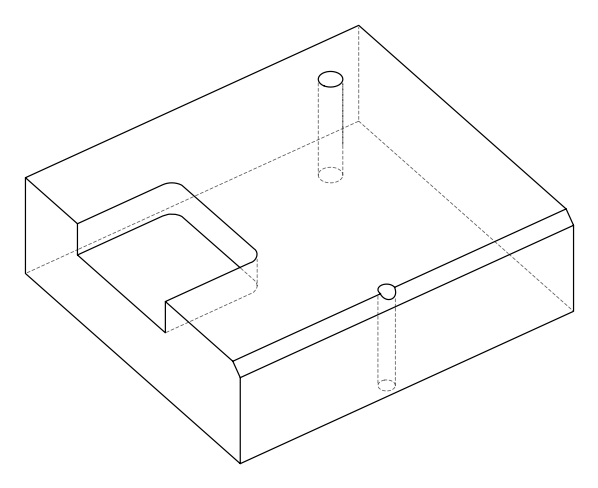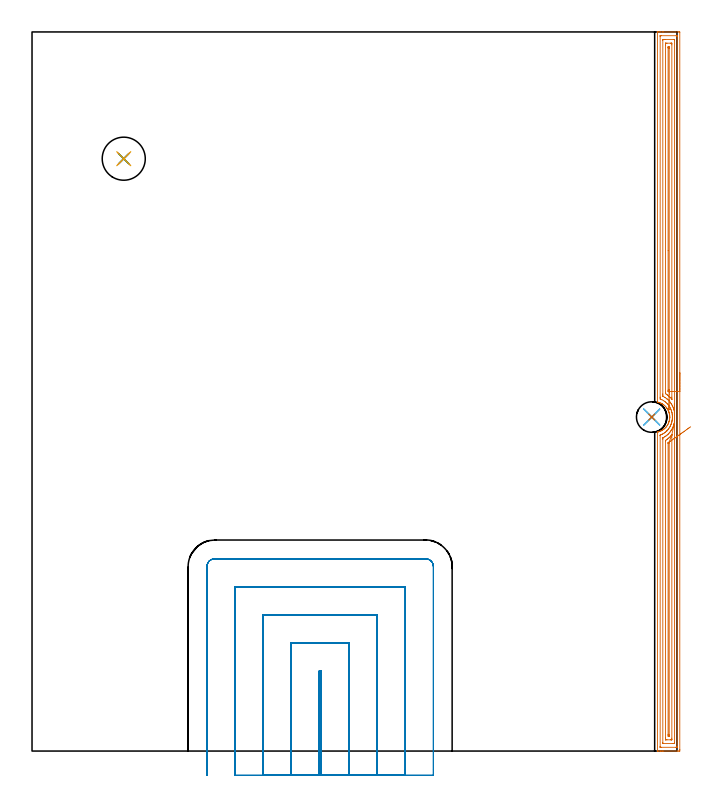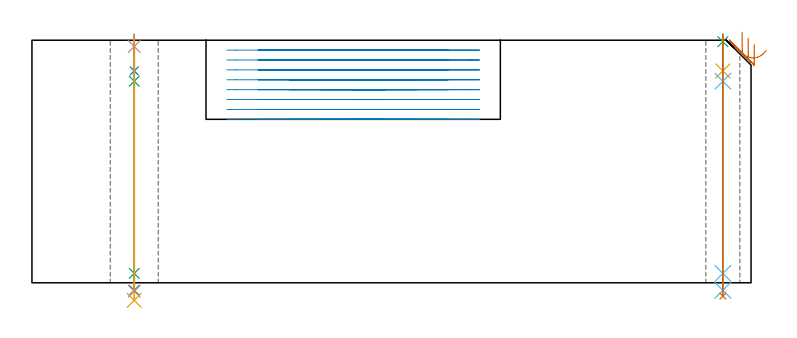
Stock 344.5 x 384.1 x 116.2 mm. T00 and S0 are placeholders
(PLAN: 11 operations, 9 tool changes, 45.2 min)
(1 AREA_MILL | FG_CHAMFER_SURFACE | UGT0205_001 | 15.45 min | 27200 mm3)
(2 MILL_SLOT | SLOT_PARTIAL_RECTANGULAR | UGT0201_094 | Follow Part, ap 5, ae 75% | 26.87 min | 599030 mm3)
(3 SPOT_DRILL | STEP1HOLE | NXT0321_9005460120000 | 0.03 min | 19 mm3)
(4 SPOT_DRILL_1 | STEP1HOLE_1 | NXT0321_9005460120000 | 0.05 min | 186 mm3)
(5 DRILL_BLIND_HOLE_INTO_CENTER | STEP1HOLE | NXT0301_069 | 0.07 min | 982 mm3)
(6 GUN_DRILL_THROUGH_HOLE | STEP1HOLE | UGT0307_006 | 0.57 min | 6493 mm3)
(7 DRILL_TO_ENLARGE_THROUGH_HOLE | STEP1HOLE | UGT0301_287 | 0.5 min | 16522 mm3)
(8 DRILL_BLIND_HOLE_INTO_CENTER_1 | STEP1HOLE_1 | NXT0301_069 | 0.07 min | 875 mm3)
(9 GUN_DRILL_THROUGH_HOLE_1 | STEP1HOLE_1 | UGT0307_006 | 0.56 min | 6486 mm3)
(10 DRILL_TO_ENLARGE_THROUGH_HOLE_1 | STEP1HOLE_1 | NXT0301_104 | 0.49 min | 10287 mm3)
(11 DRILL_TO_ENLARGE_THROUGH_HOLE_2 | STEP1HOLE_1 | UGT0301_055 | 0.51 min | 30374 mm3)
(TOOL UGT0205_001 | Chamfer Mill 20 x 3 x 45 deg. | D20 FL50 Z2)
(TOOL UGT0201_094 | End mill 20 mm | D20 FL38 Z4)
(TOOL NXT0321_9005460120000 | NC Spot Drill, 142deg, 12mm, Carbide, Uncoated | D12 PA142 FL30 Z2)
(TOOL NXT0301_069 | Carbide Drill 9.8mm [860.1-0980-029A1-MM 2214] | D9.8 PA140 FL47 Z2)
(TOOL UGT0307_006 | Gun Drill 9 mm | D9 PA130 FL24 Z1)
(TOOL UGT0301_287 | Twist Drill 16.3 mm | D16.3 PA118 FL125 Z2)
(TOOL NXT0301_104 | Carbide Drill 14mm [860.1-1400-112A1-MM 2214] | D14 PA140 FL123 Z2)
(TOOL UGT0301_055 | Twist Drill 23 mm | D23 PA118 FL155 Z2)
(OP 1 AREA_MILL)
G17 G21 G94 G90
T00 M6
G54
G17 G0 G90 X346. Y202.05 S1061 M3
G43 Z126.2 H0
Z114.3
G94 G1 Y202.012 Z113.428 F250.
Y201.898 Z112.564
Y201.709 Z111.712
Y201.447 Z110.88
Y201.113 Z110.074
Y200.71 Z109.3
Y200.242 Z108.564
Y199.71 Z107.872
Y199.121 Z107.229
Y198.478 Z106.64
Y197.786 Z106.108
Y197.05 Z105.64
Y196.276 Z105.237
Y195.47 Z104.903
Y194.638 Z104.641
Y193.787 Z104.452
Y192.922 Z104.338
Y192.05 Z104.3
Y0.9
X345.999 Y0.606 Z104.301
X345.993 Y0.014 Z104.304
X345.992 Y0.007 Z104.306
X345.402 Y0.003 Z104.896
X344.796 Y0. Z105.501
X337.374 Z112.92
X336.802 Z113.495
X336.482 Z113.814
X335.91 Z114.386
X335.59 Z114.705
X334.529 Z115.77
X334.155 Z116.137
X334.111 Z116.18
X334.102 Y0.007 Z116.188
X334.1 Y0.16 Z116.2
Y170.184
X334.103 Y170.4 Z116.189
X334.272 Y170.447 Z116.024
X334.477 Y170.498 Z115.821
X334.547 Y170.517 Z115.752
X334.698 Y170.557 Z115.6
X334.837 Y170.593 Z115.462
X334.947 Y170.63 Z115.352
X335.002 Y170.648 Z115.297
X335.144 Y170.7 Z115.153
X335.448 Y170.812 Z114.851
X335.889 Y170.997 Z114.411
X336.049 Y171.076 Z114.251
X336.337 Y171.219 Z113.962
X336.775 Y171.465 Z113.523
X336.812 Y171.487 Z113.486
X336.928 Y171.568 Z113.369
X337.242 Y171.784 Z113.056
X337.486 Y171.968 Z112.811
X337.663 Y172.101 Z112.636
X337.82 Y172.235 Z112.479
X337.992 Y172.381 Z112.308
X338.274 Y172.657 Z112.022
X338.354 Y172.739 Z111.945
X338.47 Y172.861 Z111.829
X338.549 Y172.945 Z111.749
X338.563 Y172.961 Z111.734
X338.832 Y173.275 Z111.468
X339.143 Y173.696 Z111.156
X339.437 Y174.126 Z110.863
X339.464 Y174.169 Z110.836
X339.596 Y174.41 Z110.704
X339.705 Y174.613 Z110.592
X339.927 Y175.063 Z110.371
X340.05 Y175.364 Z110.248
X340.108 Y175.508 Z110.187
X340.268 Y175.957 Z110.025
X340.277 Y175.985 Z110.016
X340.323 Y176.125 Z109.975
X340.344 Y176.202 Z109.956
X340.347 Y176.217 Z109.952
X340.379 Y176.343 Z109.919
X340.399 Y176.431 Z109.894
X340.413 Y176.487 Z109.88
X340.494 Y176.851 Z109.803
X340.567 Y177.298 Z109.732
X340.57 Y177.321 Z109.73
X340.614 Y177.746 Z109.681
X340.622 Y177.938 Z109.668
X340.63 Y178.054 Z109.663
X340.636 Y178.192 Z109.654
Y178.206 Z109.653
X340.635 Y178.216 Z109.651
X340.636 Y178.346 Z109.655
X340.634 Y178.64 Z109.653
X340.631 Y178.712 Z109.659
Y178.714
X340.609 Y179.087 Z109.681
X340.606 Y179.109 Z109.683
X340.602 Y179.141 Z109.686
X340.596 Y179.205 Z109.695
X340.562 Y179.534 Z109.734
X340.512 Y179.833 Z109.785
X340.487 Y179.982 Z109.81
X340.482 Y180.001 Z109.814
X340.458 Y180.116 Z109.841
X340.387 Y180.428 Z109.909
X340.382 Y180.447 Z109.914
X340.347 Y180.583 Z109.951
X340.323 Y180.675 Z109.975
X340.216 Y181. Z110.08
X340.146 Y181.196 Z110.151
X340.1 Y181.322 Z110.197
X339.908 Y181.776 Z110.392
X339.753 Y182.094 Z110.545
X339.693 Y182.216 Z110.604
X339.436 Y182.672 Z110.862
X339.295 Y182.894 Z111.004
X339.146 Y183.11 Z111.153
X339.102 Y183.167 Z111.197
X338.854 Y183.489 Z111.444
X338.549 Y183.857 Z111.749
X338.412 Y184.004 Z111.885
X338.398 Y184.017 Z111.899
X338.044 Y184.361 Z112.254
X337.662 Y184.7 Z112.636
X337.416 Y184.898 Z112.884
X337.111 Y185.113 Z113.189
X337.099 Y185.121 Z113.2
X336.928 Y185.231 Z113.368
X336.776 Y185.331 Z113.523
X336.732 Y185.356 Z113.568
X336.695 Y185.377 Z113.605
X336.482 Y185.498 Z113.813
X336.354 Y185.571 Z113.94
X336.19 Y185.656 Z114.105
X336.036 Y185.736 Z114.261
X335.929 Y185.792 Z114.37
X335.448 Y185.988 Z114.851
X335.3 Y186.041 Z114.999
X335.144 Y186.096 Z115.152
X335.001 Y186.148 Z115.296
X334.56 Y186.277 Z115.739
X334.211 Y186.37 Z116.086
X334.105 Y186.4 Z116.191
X334.1 Y186.695 Z116.2
Y383.94
X334.103 Y384.09 Z116.188
X334.152 Y384.092 Z116.14
X334.529 Y384.1 Z115.77
X334.951 Z115.349
X335.59 Z114.705
X336.802 Z113.495
X337.374 Z112.92
X345.402 Z104.896
X345.69 Y384.098 Z104.607
X345.992 Y384.09 Z104.306
X345.999 Y383.788 Z104.299
X346. Y192.05 Z104.3
X344.586 Z105.714
Y2.315
X344.584 Y2.239 Z105.716
X344.58 Y2.087 Z105.72
X344.576 Y2.009 Z105.724
X344.558 Y2.007 Z105.742
X344.51 Y2.004 Z105.79
X344.008 Y2. Z106.292
X335.981 Z114.319
X335.59 Y2.004 Z114.71
X335.535 Y2.007 Z114.765
X335.524 Y2.009 Z114.776
X335.521 Y2.062 Z114.779
X335.517 Y2.163 Z114.783
X335.515 Y2.315 Z114.785
X335.514 Y2.391 Z114.786
X335.515 Y168.474 Z114.785
X335.516 Y168.55 Z114.784
X335.521 Y168.702 Z114.779
X335.527 Y168.765 Z114.773
X335.544 Y168.774 Z114.756
X335.59 Y168.795 Z114.71
X335.939 Y168.942 Z114.361
X336.482 Y169.177 Z113.818
X336.561 Y169.213 Z113.739
X336.719 Y169.291 Z113.581
X337.139 Y169.526 Z113.161
X337.374 Y169.663 Z112.926
X337.684 Y169.874 Z112.616
X338.124 Y170.183 Z112.176
X338.205 Y170.245 Z112.095
X338.266 Y170.295 Z112.034
X338.69 Y170.652 Z111.61
X339.142 Y171.076 Z111.158
X339.15 Y171.084 Z111.15
X339.158 Y171.093 Z111.142
X339.57 Y171.556 Z110.73
X339.902 Y171.968 Z110.398
X340.05 Y172.166 Z110.25
X340.335 Y172.576 Z109.965
X340.525 Y172.861 Z109.776
X340.674 Y173.129 Z109.626
X340.942 Y173.627 Z109.358
X340.984 Y173.711 Z109.316
X341.004 Y173.753 Z109.296
X341.255 Y174.333 Z109.045
X341.379 Y174.646 Z108.921
X341.45 Y174.838 Z108.85
X341.499 Y174.981 Z108.801
X341.674 Y175.539 Z108.626
X341.694 Y175.609 Z108.606
X341.708 Y175.664 Z108.592
X341.834 Y176.206 Z108.466
X341.87 Y176.395 Z108.43
X341.876 Y176.431 Z108.424
X341.978 Y177.179 Z108.322
X341.994 Y177.324 Z108.306
X342.042 Y178.007 Z108.258
X342.049 Y178.216 Z108.251
X342.037 Y178.905 Z108.263
X342.025 Y179.109 Z108.275
X341.95 Y179.885 Z108.35
X341.933 Y180.001 Z108.367
X341.834 Y180.589 Z108.466
X341.767 Y180.894 Z108.533
X341.758 Y180.931 Z108.542
X341.651 Y181.336 Z108.649
X341.557 Y181.648 Z108.743
X341.512 Y181.786 Z108.788
X341.333 Y182.287 Z108.967
X341.167 Y182.679 Z109.133
X340.942 Y183.163 Z109.358
X340.73 Y183.571 Z109.57
X340.453 Y184.06 Z109.847
X340.178 Y184.464 Z110.122
X340.05 Y184.639 Z110.25
X339.476 Y185.356 Z110.824
X339.158 Y185.695 Z111.142
X338.566 Y186.249 Z111.734
X338.266 Y186.504 Z112.034
X337.906 Y186.775 Z112.394
X337.377 Y187.141 Z112.923
X337.368 Y187.147 Z112.932
X336.482 Y187.625 Z113.818
X336.162 Y187.768 Z114.138
X335.642 Y187.982 Z114.658
X335.59 Y188.004 Z114.71
X335.521 Y188.034 Z114.779
X335.519 Y188.105 Z114.781
X335.515 Y188.926 Z114.785
X335.514 Y189.002 Z114.786
X335.515 Y381.784 Z114.785
X335.516 Y381.861 Z114.784
X335.52 Y382.013 Z114.78
X335.524 Y382.091 Z114.776
X335.542 Y382.093 Z114.758
X335.59 Y382.096 Z114.71
X336.092 Y382.1 Z114.208
X344.119 Z106.181
X344.51 Y382.096 Z105.79
X344.565 Y382.093 Z105.735
X344.576 Y382.091 Z105.724
X344.579 Y382.038 Z105.721
X344.583 Y381.937 Z105.717
X344.585 Y381.785 Z105.715
X344.586 Y381.709 Z105.714
Y192.05
X343.172 Z107.128
X343.171 Y182.233 Z107.129
Y181.786
X343.168 Y181.366 Z107.132
X343.166 Y181.346 Z107.134
X343.16 Y181.327 Z107.14
X343.153 Y181.346 Z107.147
X343.146 Y181.366 Z107.154
X343.039 Y181.786 Z107.261
X342.94 Y182.16 Z107.36
X342.812 Y182.592 Z107.488
X342.783 Y182.679 Z107.517
X342.726 Y182.837 Z107.574
X342.437 Y183.571 Z107.863
X342.208 Y184.089 Z108.092
X342.021 Y184.464 Z108.279
X341.834 Y184.821 Z108.466
X341.524 Y185.356 Z108.776
X341.293 Y185.706 Z109.007
X340.942 Y186.202 Z109.358
X340.907 Y186.249 Z109.393
X340.771 Y186.42 Z109.529
X340.158 Y187.141 Z110.142
X340.106 Y187.197 Z110.194
X340.05 Y187.253 Z110.25
X339.22 Y188.034 Z111.08
X339.158 Y188.087 Z111.142
X338.854 Y188.338 Z111.446
X338.266 Y188.749 Z112.034
X338.004 Y188.926 Z112.296
X337.374 Y189.292 Z112.926
X337.037 Y189.487 Z113.263
X336.935 Y189.557 Z113.365
X336.932 Y189.67 Z113.368
X336.931 Y189.819 Z113.369
X336.929 Y190.264 Z113.371
X336.928 Y190.711 Z113.372
X336.929 Y379.477 Z113.371
X336.931 Y379.924 Z113.369
X336.933 Y380.035 Z113.367
X336.935 Y380.082 Z113.365
X337.022 Y380.09 Z113.278
X337.2 Y380.098 Z113.1
X337.374 Y380.099 Z112.926
X338.09 Y380.1 Z112.21
X342.902 Y380.099 Z107.398
X343.02 Y380.097 Z107.28
X343.113 Y380.093 Z107.187
X343.165 Y380.088 Z107.135
X343.166 Y380.071 Z107.134
X343.169 Y379.924 Z107.131
X343.171 Y379.478 Z107.129
X343.172 Y192.05 Z107.128
X341.757 Z108.543
Y189.003
Y188.111
X341.756 Y188.034 Z108.544
X341.753 Y187.925 Z108.547
X341.751 Y187.885 Z108.549
X341.737 Y187.894 Z108.563
X341.704 Y187.929 Z108.596
X341.61 Y188.034 Z108.69
X340.942 Y188.802 Z109.358
X340.823 Y188.926 Z109.477
X340.05 Y189.648 Z110.25
X339.86 Y189.819 Z110.44
X339.472 Y190.127 Z110.828
X339.158 Y190.353 Z111.142
X338.653 Y190.711 Z111.647
X338.35 Y190.922 Z111.95
X338.343 Y191.604 Z111.957
Y377.246
X338.347 Y378.057 Z111.953
X338.349 Y378.082 Z111.951
X338.36 Y378.09 Z111.94
X338.412 Y378.094 Z111.888
X338.518 Y378.098 Z111.782
X338.731 Y378.099 Z111.569
X339.158 Y378.1 Z111.142
X340.942 Z109.358
X341.386 Z108.914
X341.589 Y378.098 Z108.711
X341.69 Y378.094 Z108.61
X341.739 Y378.09 Z108.561
X341.751 Y378.084 Z108.549
X341.757 Y377.246 Z108.543
Y192.05
X340.338 Y192.071 Z109.962
X340.336 Y191.91 Z109.964
X340.324 Y191.765 Z109.976
X339.828 Y192.127 Z110.472
X339.787 Y192.16 Z110.513
X339.769 Y192.177 Z110.531
X339.764 Y192.204 Z110.536
X339.76 Y192.496 Z110.54
X339.758 Y192.789 Z110.542
X339.757 Y267.286 Z110.543
Y375.461
X339.758 Y375.753 Z110.542
X339.762 Y376.047 Z110.538
X339.764 Y376.081 Z110.536
X339.773 Y376.09 Z110.527
X339.811 Y376.094 Z110.489
X339.89 Y376.097 Z110.41
X340.05 Y376.098 Z110.25
X340.311 Y376.092 Z109.989
X340.337 Y376.081 Z109.963
X340.339 Y376.065 Z109.961
X340.342 Y375.461 Z109.958
X340.343 Y375.168 Z109.957
Y193.096
X340.342 Y192.496 Z109.958
X340.34 Y192.206 Z109.96
X340.338 Y192.071 Z109.962
X340.326 Y191.2 Z110.012
X340.313 Y190.337 Z110.139
X340.301 Y189.488 Z110.34
X340.289 Y188.66 Z110.614
X340.278 Y187.859 Z110.959
X340.267 Y187.091 Z111.373
X340.256 Y186.362 Z111.853
X340.246 Y185.678 Z112.394
X340.237 Y185.043 Z112.992
X340.229 Y184.463 Z113.644
X340.221 Y183.942 Z114.344
X340.214 Y183.484 Z115.086
X340.209 Y183.093 Z115.866
X340.204 Y182.77 Z116.676
X340.201 Y182.52 Z117.512
X340.198 Y182.344 Z118.366
X340.197 Y182.242 Z119.233
X340.196 Y182.217 Z120.105
G0 X343.112 Y185.481 Z117.188
G1 X343.113 Y185.448 Z116.316
Y185.339 Z115.45
X343.114 Y185.155 Z114.598
X343.116 Y184.898 Z113.764
X343.118 Y184.568 Z112.956
X343.12 Y184.17 Z112.18
X343.123 Y183.705 Z111.442
X343.126 Y183.178 Z110.747
X343.129 Y182.593 Z110.1
X343.133 Y181.953 Z109.507
X343.136 Y181.264 Z108.972
X343.141 Y180.531 Z108.499
X343.145 Y179.759 Z108.092
X343.15 Y178.955 Z107.753
X343.154 Y178.125 Z107.486
X343.159 Y177.274 Z107.293
X343.164 Y176.41 Z107.174
X343.169 Y175.539 Z107.131
X343.171 Y175.171 Z107.129
Y175.093
Y4.623
X343.169 Y4.176 Z107.131
X343.167 Y4.065 Z107.133
X343.165 Y4.018 Z107.135
X343.078 Y4.01 Z107.222
X342.9 Y4.002 Z107.4
X342.726 Y4.001 Z107.574
X342.01 Y4. Z108.29
X337.198 Y4.001 Z113.102
X337.081 Y4.003 Z113.219
X336.987 Y4.007 Z113.313
X336.935 Y4.012 Z113.365
X336.934 Y4.029 Z113.366
X336.931 Y4.176 Z113.369
X336.929 Y4.622 Z113.371
Y166.613
X336.93 Y167.057 Z113.37
X336.933 Y167.208 Z113.367
X336.935 Y167.256 Z113.365
X336.957 Y167.277 Z113.343
X337.023 Y167.314 Z113.277
X337.381 Y167.506 Z112.919
X337.942 Y167.831 Z112.358
X338.266 Y168.049 Z112.034
X338.472 Y168.192 Z111.828
X338.759 Y168.398 Z111.541
X338.983 Y168.574 Z111.317
X339.158 Y168.718 Z111.142
X339.467 Y168.982 Z110.833
X339.798 Y169.291 Z110.502
X339.924 Y169.417 Z110.376
X340.05 Y169.548 Z110.25
X340.351 Y169.882 Z109.949
X340.612 Y170.183 Z109.688
X340.759 Y170.367 Z109.541
X340.942 Y170.605 Z109.358
X341.14 Y170.878 Z109.16
X341.28 Y171.076 Z109.02
X341.501 Y171.409 Z108.799
X341.594 Y171.552 Z108.706
X341.834 Y171.967 Z108.466
X342.134 Y172.561 Z108.166
X342.272 Y172.861 Z108.028
X342.411 Y173.176 Z107.889
X342.649 Y173.753 Z107.651
X342.671 Y173.809 Z107.629
X342.726 Y173.963 Z107.574
X342.891 Y174.481 Z107.409
X342.941 Y174.646 Z107.359
X342.989 Y174.817 Z107.311
X343.081 Y175.183 Z107.219
X343.169 Y175.539 Z107.131
X341.753 Y168.927 Z108.547
X341.754 Y168.922 Z108.546
X341.756 Y168.859 Z108.544
X341.757 Y168.731 Z108.543
Y168.475
Y6.854
X341.753 Y6.043 Z108.547
X341.751 Y6.018 Z108.549
X341.74 Y6.01 Z108.56
X341.688 Y6.006 Z108.612
X341.582 Y6.002 Z108.718
X341.369 Y6.001 Z108.931
X340.942 Y6. Z109.358
X339.158 Z111.142
X338.714 Z111.586
X338.511 Y6.002 Z111.789
X338.41 Y6.006 Z111.89
X338.361 Y6.01 Z111.939
X338.349 Y6.016 Z111.951
X338.343 Y6.854 Z111.957
Y165.644
X338.344 Y165.721 Z111.956
X338.347 Y165.823 Z111.953
X338.35 Y165.871 Z111.95
X338.355 Y165.89 Z111.945
X338.734 Y166.146 Z111.566
X339.158 Y166.44 Z111.142
X339.26 Y166.512 Z111.04
X339.398 Y166.613 Z110.902
X339.76 Y166.903 Z110.54
X340.05 Y167.143 Z110.25
X340.245 Y167.311 Z110.055
X340.456 Y167.506 Z109.844
X340.7 Y167.748 Z109.6
X340.942 Y167.996 Z109.358
X341.135 Y168.205 Z109.165
X341.31 Y168.398 Z108.99
X341.413 Y168.519 Z108.887
X341.549 Y168.683 Z108.751
X341.74 Y168.915 Z108.56
X341.753 Y168.927 Z108.547
X340.337 Y165.041 Z109.963
X340.339 Y165.004 Z109.961
X340.342 Y164.926 Z109.958
X340.343 Y164.828 Z109.957
Y164.535
Y8.639
X340.342 Y8.347 Z109.958
X340.338 Y8.053 Z109.962
X340.336 Y8.019 Z109.964
X340.327 Y8.01 Z109.973
X340.289 Y8.006 Z110.011
X340.21 Y8.003 Z110.09
X340.05 Y8.002 Z110.25
X339.789 Y8.008 Z110.511
X339.763 Y8.019 Z110.537
X339.761 Y8.035 Z110.539
X339.758 Y8.639 Z110.542
X339.757 Y8.932 Z110.543
Y164.229
X339.759 Y164.529 Z110.541
X339.762 Y164.602 Z110.538
X339.764 Y164.616 Z110.536
X339.777 Y164.63 Z110.523
X339.815 Y164.662 Z110.485
X340.04 Y164.828 Z110.26
X340.05 Y164.836 Z110.25
X340.337 Y165.041 Z109.963
X340.907 Y165.447 Z109.442
X341.511 Y165.878 Z108.985
X342.146 Y166.331 Z108.593
X342.806 Y166.802 Z108.271
X343.487 Y167.287 Z108.021
X344.182 Y167.783 Z107.845
X344.888 Y168.286 Z107.744
X345.598 Y168.793 Z107.719
X346.307 Y169.299 Z107.77
X347.009 Y169.8 Z107.897
X347.701 Y170.293 Z108.098
X348.375 Y170.773 Z108.373
X349.027 Y171.239 Z108.719
X349.652 Y171.684 Z109.133
X350.245 Y172.108 Z109.612
X350.802 Y172.505 Z110.154
X351.319 Y172.873 Z110.753
X351.791 Y173.21 Z111.404
G0 Z126.2
M5
M2
(OP 2 MILL_SLOT)
G17 G21 G94 G90
T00 M6
G54
G17 G0 G90 X154.4 Y-13. S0 M3
G43 Z126.2 H0
Z111.462
G94 G1 Y-10. F250.
Y42.7 F500.
X153.4
Y-10.
Y-13. F250.
X169.4
Y-10.
Y57.7 F500.
X138.4
Y-10.
Y-13. F250.
X184.4
Y-10.
Y72.7 F500.
X123.4
Y-10.
Y-13. F250.
X199.4
Y-10.
Y87.7 F500.
X108.4
Y-10.
Y-13. F250.
X214.4
Y-10.
Y98.5 F500.
G3 X210.2 Y102.7 R4.2
G1 X97.6
G3 X93.4 Y98.5 R4.2
G1 Y-10.
Y-13. F250.
G0 X154.4 Z106.725
G1 Y-10.
Y42.7 F500.
X153.4
Y-10.
Y-13. F250.
X169.4
Y-10.
Y57.7 F500.
X138.4
Y-10.
Y-13. F250.
X184.4
Y-10.
Y72.7 F500.
X123.4
Y-10.
Y-13. F250.
X199.4
Y-10.
Y87.7 F500.
X108.4
Y-10.
Y-13. F250.
X214.4
Y-10.
Y98.5 F500.
G3 X210.2 Y102.7 R4.2
G1 X97.6
G3 X93.4 Y98.5 R4.2
G1 Y-10.
Y-13. F250.
G0 X154.4 Z101.987
G1 Y-10.
Y42.7 F500.
X153.4
Y-10.
Y-13. F250.
X169.4
Y-10.
Y57.7 F500.
X138.4
Y-10.
Y-13. F250.
X184.4
Y-10.
Y72.7 F500.
X123.4
Y-10.
Y-13. F250.
X199.4
Y-10.
Y87.7 F500.
X108.4
Y-10.
Y-13. F250.
X214.4
Y-10.
Y98.5 F500.
G3 X210.2 Y102.7 R4.2
G1 X97.6
G3 X93.4 Y98.5 R4.2
G1 Y-10.
Y-13. F250.
G0 X154.4 Z97.25
G1 Y-10.
Y42.7 F500.
X153.4
Y-10.
Y-13. F250.
X169.4
Y-10.
Y57.7 F500.
X138.4
Y-10.
Y-13. F250.
X184.4
Y-10.
Y72.7 F500.
X123.4
Y-10.
Y-13. F250.
X199.4
Y-10.
Y87.7 F500.
X108.4
Y-10.
Y-13. F250.
X214.4
Y-10.
Y98.5 F500.
G3 X210.2 Y102.7 R4.2
G1 X97.6
G3 X93.4 Y98.5 R4.2
G1 Y-10.
Y-13. F250.
G0 X154.4 Z92.512
G1 Y-10.
Y42.7 F500.
X153.4
Y-10.
Y-13. F250.
X169.4
Y-10.
Y57.7 F500.
X138.4
Y-10.
Y-13. F250.
X184.4
Y-10.
Y72.7 F500.
X123.4
Y-10.
Y-13. F250.
X199.4
Y-10.
Y87.7 F500.
X108.4
Y-10.
Y-13. F250.
X214.4
Y-10.
Y98.5 F500.
G3 X210.2 Y102.7 R4.2
G1 X97.6
G3 X93.4 Y98.5 R4.2
G1 Y-10.
Y-13. F250.
G0 X154.4 Z87.775
G1 Y-10.
Y42.7 F500.
X153.4
Y-10.
Y-13. F250.
X169.4
Y-10.
Y57.7 F500.
X138.4
Y-10.
Y-13. F250.
X184.4
Y-10.
Y72.7 F500.
X123.4
Y-10.
Y-13. F250.
X199.4
Y-10.
Y87.7 F500.
X108.4
Y-10.
Y-13. F250.
X214.4
Y-10.
Y98.5 F500.
G3 X210.2 Y102.7 R4.2
G1 X97.6
G3 X93.4 Y98.5 R4.2
G1 Y-10.
Y-13. F250.
G0 X154.4 Z83.037
G1 Y-10.
Y42.7 F500.
X153.4
Y-10.
Y-13. F250.
X169.4
Y-10.
Y57.7 F500.
X138.4
Y-10.
Y-13. F250.
X184.4
Y-10.
Y72.7 F500.
X123.4
Y-10.
Y-13. F250.
X199.4
Y-10.
Y87.7 F500.
X108.4
Y-10.
Y-13. F250.
X214.4
Y-10.
Y98.5 F500.
G3 X210.2 Y102.7 R4.2
G1 X97.6
G3 X93.4 Y98.5 R4.2
G1 Y-10.
Y-13. F250.
G0 X154.4 Z78.3
G1 Y-10.
Y42.7 F500.
X153.4
Y-10.
Y-13. F250.
X169.4
Y-10.
Y57.7 F500.
X138.4
Y-10.
Y-13. F250.
X184.4
Y-10.
Y72.7 F500.
X123.4
Y-10.
Y-13. F250.
X199.4
Y-10.
Y87.7 F500.
X108.4
Y-10.
Y-13. F250.
X214.4
Y-10.
Y98.5 F500.
G3 X210.2 Y102.7 R4.2
G1 X97.6
G3 X93.4 Y98.5 R4.2
G1 Y-10.
Y-13. F250.
G0 Z126.2
M5
M2
(OP 3 SPOT_DRILL)
G17 G21 G94 G90
T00 M6
G54
G17 G0 G90 X331. Y178.4 S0 M3
G43 Z126.2 H0
G94 G81 G98 Z115.498 F250. R119.2
G80
M5
M2
(OP 4 SPOT_DRILL_1)
G17 G21 G94 G90
T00 M6
G54
G17 G0 G90 X49. Y316.4 S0 M3
G43 Z126.2 H0
G94 G81 G98 Z113.2 F250. R119.2
G80
M5
M2
(OP 5 DRILL_BLIND_HOLE_INTO_CENTER)
G17 G21 G94 G90
T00 M6
G54
G17 G0 G90 X331. Y178.4 S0 M3
G43 Z126.2 H1
G94 G81 G98 Z101.5 F250. R118.2
G80
M5
M2
(OP 6 GUN_DRILL_THROUGH_HOLE)
G17 G21 G94 G90
T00 M6
G54
G17 G0 G90 X331. Y178.4 M8
G43 Z126.2 H0
Z113.529
S716 M3
G94 G1 Z96.539 F125. M26
G4 X.084
Z4.5 F250.
G4 X.084
Z-3.598 F125.
G4 X.084
M5
M9
G0 Z113.529
Z126.2
M2
(OP 7 DRILL_TO_ENLARGE_THROUGH_HOLE)
G17 G21 G94 G90
T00 M6
G54
G17 G0 G90 X331. Y178.4 S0 M3
G43 Z126.2 H0
G94 G73 G98 Z-6.397 F250. Q15.325 R118.2
G80
M5
M2
(OP 8 DRILL_BLIND_HOLE_INTO_CENTER_1)
G17 G21 G94 G90
T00 M6
G54
G17 G0 G90 X49. Y316.4 S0 M3
G43 Z126.2 H1
G94 G81 G98 Z101.5 F250. R118.2
G80
M5
M2
(OP 9 GUN_DRILL_THROUGH_HOLE_1)
G17 G21 G94 G90
T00 M6
G54
G17 G0 G90 X49. Y316.4 M8
G43 Z126.2 H0
Z112.226
S716 M3
G94 G1 Z96.539 F125. M26
G4 X.084
Z4.5 F250.
G4 X.084
Z-3.598 F125.
G4 X.084
M5
M9
G0 Z112.226
Z126.2
M2
(OP 10 DRILL_TO_ENLARGE_THROUGH_HOLE_1)
G17 G21 G94 G90
T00 M6
G54
G17 G0 G90 X49. Y316.4 S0 M3
G43 Z126.2 H1
G94 G73 G98 Z-4.048 F250. Q13.361 R118.2
G80
M5
M2
(OP 11 DRILL_TO_ENLARGE_THROUGH_HOLE_2)
G17 G21 G94 G90
T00 M6
G54
G17 G0 G90 X49. Y316.4 S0 M3
G43 Z126.2 H0
G94 G73 G98 Z-8.41 F250. Q20.768 R118.2
G80
M5
M2
